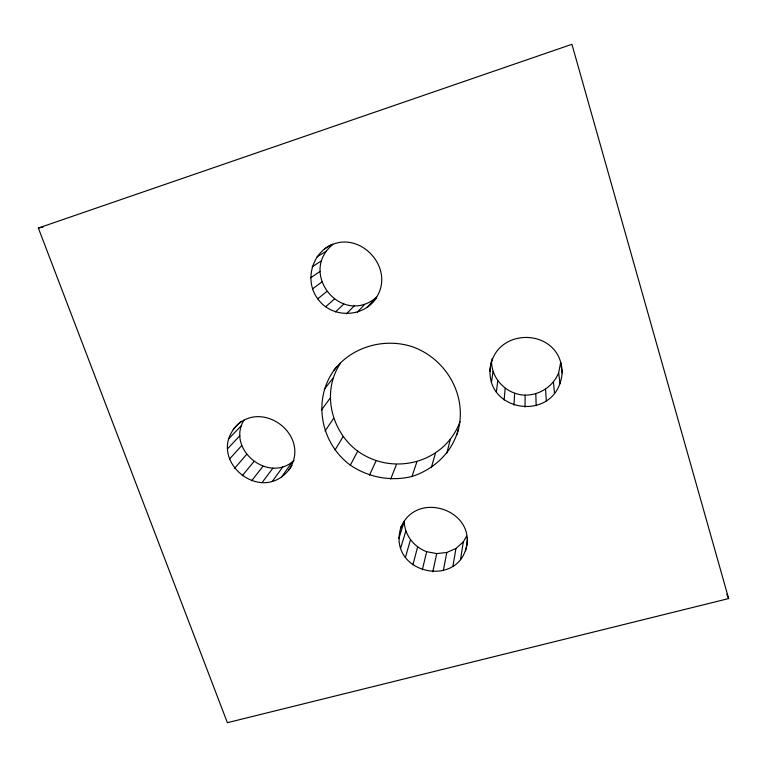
<?xml version="1.0" encoding="UTF-8"?>
<svg xmlns="http://www.w3.org/2000/svg" width="767" height="767" viewBox="0 0 767 767"><rect width="100%" height="100%" fill="white"/><g stroke="black" fill="none" stroke-linecap="round" stroke-linejoin="round"><path stroke-width="1.15" d="M525.012 407.095L525.165 395.149C507.131 394.746 491.331 379.262 491.57 361.036C477.975 412.473 557.465 425.292 562.134 372.973C561.818 326.454 492.395 325.294 489.902 371.487M513.986 405.139L514.609 393.289M504.13 399.981L505.175 388.351M496.364 392.129L497.745 380.825M292.054 465.348C263.714 511.1 199.075 455.732 241.298 421.313M294.001 460.459C268.929 483.804 226.207 449.615 243.944 420.076M376.405 297.951C363.232 318.132 331.555 318.526 317.759 298.823C304.202 280.866 311.709 252.794 332.562 244.251M376.568 297.165C342.14 327.039 297.874 273.455 332.725 244.51M458.235 429.261C452.731 451.984 433.921 469.452 411.975 476.48C390.739 481.657 368.409 477.419 350.346 465.157C319.427 442.338 311.814 396.635 336.847 366.636M459.999 421.697C444.764 463.191 392.867 476.451 357.758 451.149C330.98 431.505 321.354 391.41 340.471 363.318M491.465 382.321L493.056 371.42M401.256 526.191C384.746 575.586 466.489 591.136 467.4 538.041M460.507 559.67L463.316 541.876L466.499 536.219M491.858 360.682L492.213 358.457M452.856 566.477L455.972 548.443L463.316 541.876M456.969 434.659C468.963 398.303 447.679 359.234 412.157 346.646C384.085 337.643 351.861 346.694 333.856 370.365M465.492 550.859C478.666 510.247 415.532 488.761 400.556 528.386M443.316 570.648L446.816 552.47L455.972 548.443M560.006 383.807L558.644 372.772L560.687 362.379L562.134 372.973M432.799 571.779L436.72 553.592L446.816 552.47M422.32 569.795L426.673 551.694C414.017 547.063 404.564 535.088 404.238 521.445L398.898 538.329M446.825 453.23L450.267 439.549M412.886 564.867L417.622 546.967M405.398 557.494L410.441 539.882M431.313 467.621L435.388 453.393M400.575 548.347L405.829 531.09M411.975 476.48L416.845 461.945M390.7 479.059L396.443 464.457M369.502 475.156L376.108 460.727M288.756 470.056C312.907 435.042 258.987 395.714 233.149 429.625M374.938 299.59C398.351 268.134 356.454 225.143 324.719 248.901M350.346 465.157L357.758 451.149M525.165 395.149C539.642 395.216 553.314 386.3 558.644 372.772M335.035 450.008L343.098 436.605M325.026 431.102L333.53 418.446M281.499 477.074L291.671 462.712M272.285 481.417L282.812 466.902M321.315 410.192L330.002 398.37M261.998 482.683L272.937 468.129M324.316 389.272L332.916 378.275M251.634 480.756L262.985 466.298M242.19 475.828L253.925 461.571M234.558 468.369L246.629 454.409M367.144 307.346L374.085 299.648M229.486 459.097L241.778 445.493M357.326 312.236L364.67 304.336M227.473 448.896L239.87 435.685M228.729 438.734L241.106 425.915M346.444 313.808L354.249 305.851M335.543 311.91L343.808 304.048M325.668 306.752L334.354 299.111M317.759 298.823L326.79 291.508M312.581 288.862L321.852 281.968M310.645 277.827L320.021 271.393M312.159 266.791L321.488 260.818M317.001 256.82L326.138 251.26M38.35 228.039L571.923 44.304L728.65 598.567L227.377 722.696L38.35 228.039L42.952 227.099M426.673 551.694L436.72 553.592M726.78 594.166L728.65 598.567M553.429 382.024L554.551 393.442M545.567 389.252L546.325 400.968M535.826 393.768L536.152 405.666"/></g></svg>
